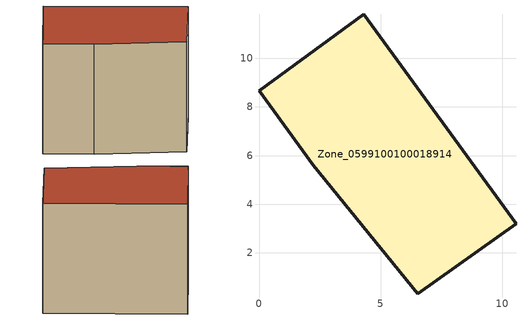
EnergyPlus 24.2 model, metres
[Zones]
Zone_0599100100018914
 floor ground (C_G): 6.52,0.32 2.23,5.61 0,8.68 4.3,11.81 10.58,3.19 z5.2
 wall outside (C_F): 2.23,5.61 6.52,0.32 10.58,3.19 4.3,11.81 0,8.68 2.23,5.61 z5.2:14.71
 roof outside (C_R): 10.58,3.19 4.3,11.81 0,8.68 2.23,5.61 6.52,0.32 z14.71
[BUILDING]
Pand.0599100100018914: North Axis=0; Terrain=City; Loads Convergence Tolerance Value=0.04; Temperature Convergence Tolerance Value=0.4; Solar Distribution=FullExterior; Maximum Number of Warmup Days=25; Minimum Number of Warmup Days=1
[Site:Location]
Rotterdam.The.Hague.AP_ZH_NLD Design_Conditions: Latitude=51.96; Longitude=4.45; Time Zone=1; Elevation=-4.5
[SITE:GROUNDTEMPERATURE:BUILDINGSURFACE]
18, 18, 18, 18, 18, 18, 18, 18, 18, 18, 18, 18
[MATERIAL] Thermal Absorptance=0.9; Solar Absorptance=0.7; Visible Absorptance=0.7
Name | Roughness | Thickness | Conductivity | Density | Specific Heat
G.TC.2015-2018 | MediumSmooth | 0.15 | 0.0428571 | 540 | 1210
F.TC.2015-2018 | Rough | 0.3 | 0.0666667 | 1920 | 840
R.TC.2015-2018 | MediumRough | 0.2 | 0.0333333 | 1500 | 1000
[CONSTRUCTION]
C_G: G.TC.2015-2018
C_F: F.TC.2015-2018
C_R: R.TC.2015-2018
[ZONE]
Zone_0599100100018914: Type=1; Multiplier=1; Ceiling Height=Autocalculate; Volume=Autocalculate; Floor Area=autocalculate; Part of Total Floor Area=Yes
[ZONEINFILTRATION:DESIGNFLOWRATE]
Infil_Zone_0599100100018914: Zone or ZoneList or Space or SpaceList=Zone_0599100100018914; Schedule=AlwaysOn; Design Flow Rate Calculation Method=Flow/Area; Flow Rate per Floor Area=0.0015; Constant Term Coefficient=1; Temperature Term Coefficient=0; Velocity Term Coefficient=0; Velocity Squared Term Coefficient=0
[HVACTEMPLATE:ZONE:IDEALLOADSAIRSYSTEM]
Zone_0599100100018914: Maximum Heating Supply Air Temperature=50; Minimum Cooling Supply Air Temperature=13; Maximum Heating Supply Air Humidity Ratio=0.0156; Minimum Cooling Supply Air Humidity Ratio=0.0077; Heating Limit=NoLimit; Cooling Limit=NoLimit; Dehumidification Control Type=ConstantSensibleHeatRatio; Cooling Sensible Heat Ratio=0.7; Dehumidification Setpoint=60; Humidification Control Type=None; Humidification Setpoint=30; Outdoor Air Method=None; Outdoor Air Flow Rate per Person=0.00944; Outdoor Air Flow Rate per Zone Floor Area=0; Outdoor Air Flow Rate per Zone=0; Demand Controlled Ventilation Type=None; Outdoor Air Economizer Type=NoEconomizer; Heat Recovery Type=None; Sensible Heat Recovery Effectiveness=0.7; Latent Heat Recovery Effectiveness=0.65
[ZONECONTROL:THERMOSTAT]
ThermostatControl_Zone_0599100100018914: Zone or ZoneList=Zone_0599100100018914; Control Type Schedule=DualSetpointControlType; Control 1=Thermostat_Zone_0599100100018914; Temperature Difference Between Cutout And Setpoint=0
[THERMOSTATSETPOINT:DUALSETPOINT]
Thermostat_Zone_0599100100018914: Heating Setpoint Temperature Schedule=HeatingSetpoint_Zone_0599100100018914; Cooling Setpoint Temperature Schedule=CoolingSetpoint_Zone_0599100100018914
[SCHEDULE:COMPACT]
HeatingSetpoint_Zone_0599100100018914: Through: 12/31, For: AllDays, Until: 24:00, 21
CoolingSetpoint_Zone_0599100100018914: Through: 12/31, For: AllDays, Until: 24:00, 24
DualSetpointControlType: Through: 12/31, For: AllDays, Until: 24:00, 4
AlwaysOn: Through: 12/31, For: AllDays, Until: 24:00, 1
